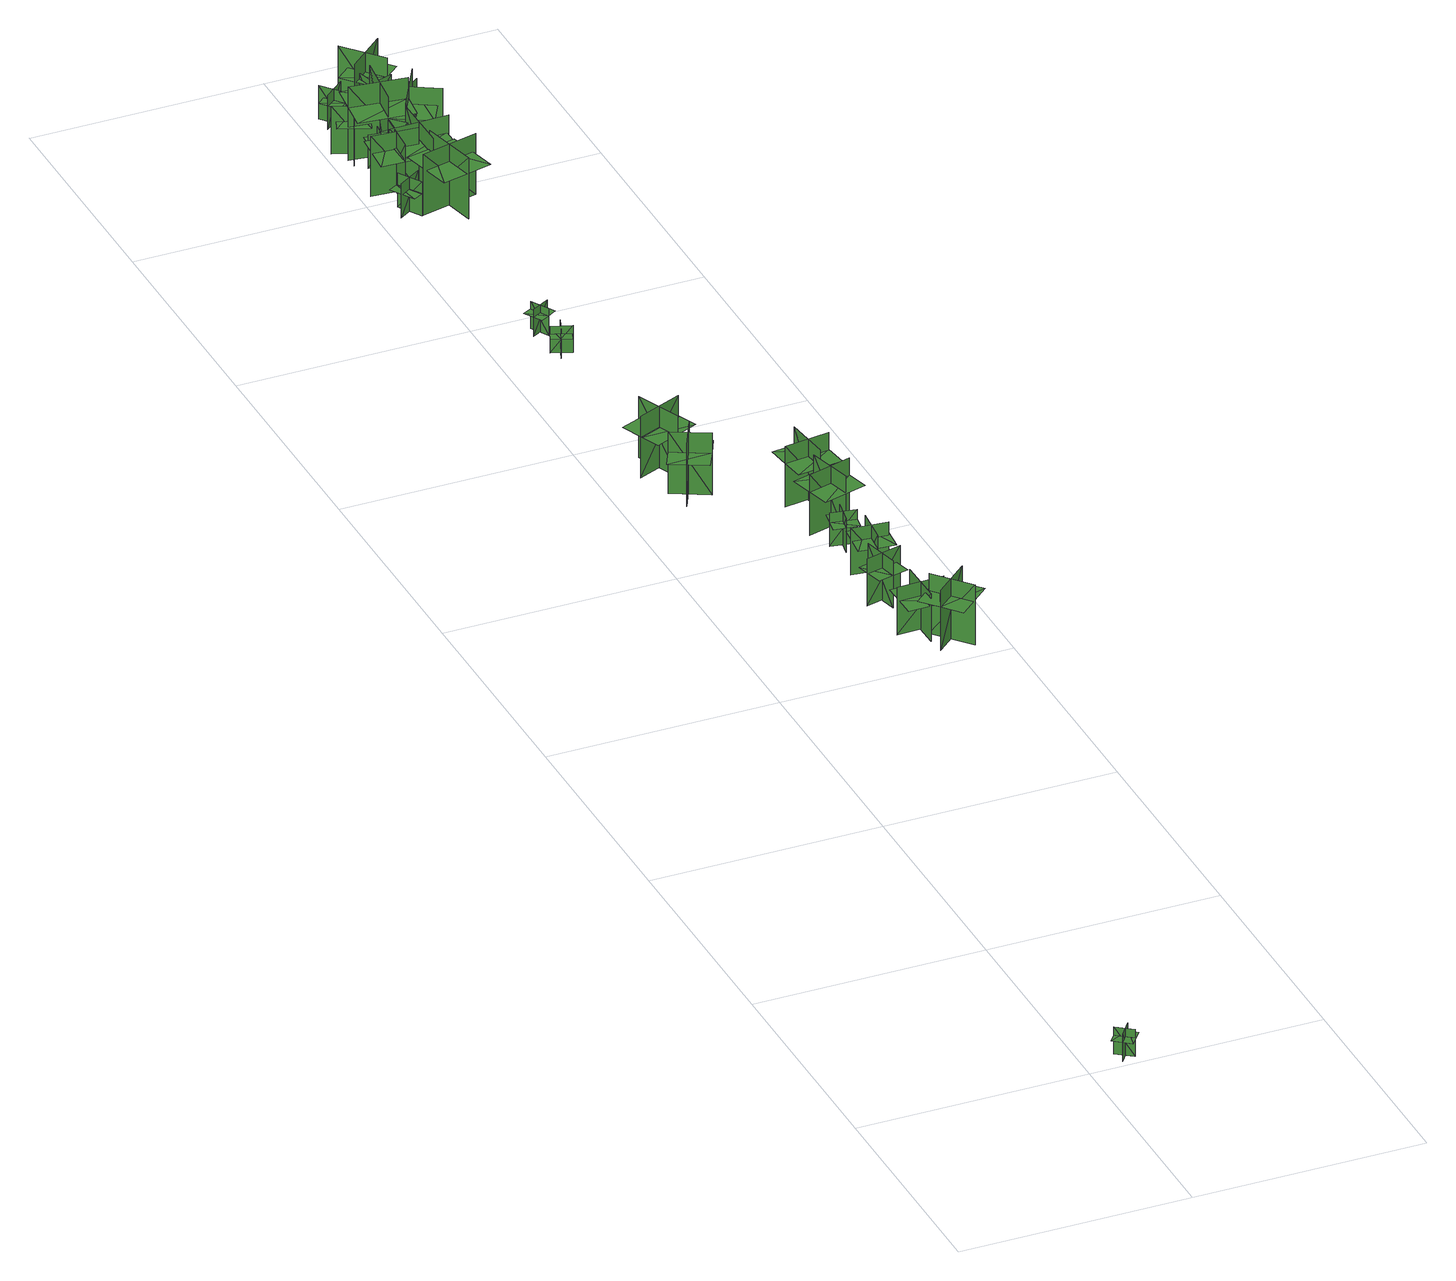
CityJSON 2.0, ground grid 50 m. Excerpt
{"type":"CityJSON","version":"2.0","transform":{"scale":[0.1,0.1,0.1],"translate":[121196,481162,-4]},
"CityObjects":{
"tree1":{"type":"SolitaryVegetationObject","geometry":[{"type":"MultiSurface","lod":"1","boundaries":[[[0,1,2]],[[0,2,3]],[[4,5,6]],[[4,6,7]],[[8,9,10]],[[8,10,11]],[[8,11,12]],[[8,12,13]]]}]},
"tree2":{"type":"SolitaryVegetationObject","geometry":[{"type":"MultiSurface","lod":"1","boundaries":[[[14,15,16]],[[14,16,17]],[[18,19,20]],[[18,20,21]],[[22,23,24]],[[22,24,25]],[[22,26,27]],[[22,27,23]]]}]},
"tree3":{"type":"SolitaryVegetationObject","geometry":[{"type":"MultiSurface","lod":"1","boundaries":[[[28,29,30]],[[28,30,31]],[[32,33,34]],[[32,34,35]],[[36,37,38]],[[36,38,39]],[[36,39,40]],[[36,40,41]]]}]},
"tree4":{"type":"SolitaryVegetationObject","geometry":[{"type":"MultiSurface","lod":"1","boundaries":[[[42,43,44]],[[42,44,45]],[[46,47,48]],[[46,48,49]],[[50,51,52]],[[50,52,53]],[[50,51,54]],[[50,54,55]]]}]},
"tree5":{"type":"SolitaryVegetationObject","geometry":[{"type":"MultiSurface","lod":"1","boundaries":[[[56,57,58]],[[56,58,59]],[[60,61,62]],[[60,62,63]],[[64,65,66]],[[64,66,67]],[[64,67,68]],[[64,68,69]]]}]},
"tree6":{"type":"SolitaryVegetationObject","geometry":[{"type":"MultiSurface","lod":"1","boundaries":[[[70,71,72]],[[70,72,73]],[[74,75,76]],[[74,76,77]],[[78,79,80]],[[78,80,81]],[[78,81,82]],[[78,82,83]]]}]},
"tree7":{"type":"SolitaryVegetationObject","geometry":[{"type":"MultiSurface","lod":"1","boundaries":[[[84,85,86]],[[84,86,87]],[[88,89,90]],[[88,90,91]],[[92,93,94]],[[92,94,95]],[[92,95,96]],[[92,96,97]]]}]},
"tree8":{"type":"SolitaryVegetationObject","geometry":[{"type":"MultiSurface","lod":"1","boundaries":[[[98,99,100]],[[98,100,101]],[[102,103,104]],[[102,104,105]],[[106,107,108]],[[106,108,109]],[[106,109,110]],[[106,110,111]]]}]},
"tree9":{"type":"SolitaryVegetationObject","geometry":[{"type":"MultiSurface","lod":"1","boundaries":[[[112,113,114]],[[112,114,115]],[[116,117,118]],[[116,118,119]],[[120,121,122]],[[120,122,123]],[[120,123,124]],[[120,124,125]]]}]},
"tree10":{"type":"SolitaryVegetationObject","geometry":[{"type":"MultiSurface","lod":"1","boundaries":[[[126,127,128]],[[126,128,129]],[[130,131,132]],[[130,132,133]],[[134,135,136]],[[134,136,137]],[[134,137,138]],[[134,138,139]]]}]},
"tree11":{"type":"SolitaryVegetationObject","geometry":[{"type":"MultiSurface","lod":"1","boundaries":[[[140,141,142]],[[140,142,143]],[[144,145,146]],[[144,146,147]],[[148,149,150]],[[148,150,151]],[[148,151,152]],[[148,152,153]]]}]},
"tree12":{"type":"SolitaryVegetationObject","geometry":[{"type":"MultiSurface","lod":"1","boundaries":[[[154,155,156]],[[154,156,157]],[[158,159,160]],[[158,160,161]],[[162,163,164]],[[162,164,165]],[[162,165,166]],[[162,166,167]]]}]},
"tree13":{"type":"SolitaryVegetationObject","geometry":[{"type":"MultiSurface","lod":"1","boundaries":[[[168,169,170]],[[168,170,171]],[[172,173,174]],[[172,174,175]],[[176,177,178]],[[176,178,179]],[[176,177,180]],[[176,180,181]]]}]},
"tree14":{"type":"SolitaryVegetationObject","geometry":[{"type":"MultiSurface","lod":"1","boundaries":[[[182,183,184]],[[182,184,185]],[[186,187,188]],[[186,188,189]],[[190,191,192]],[[190,192,193]],[[190,193,194]],[[190,194,195]]]}]},
"tree15":{"type":"SolitaryVegetationObject","geometry":[{"type":"MultiSurface","lod":"1","boundaries":[[[196,197,198]],[[196,198,199]],[[200,201,202]],[[200,202,203]],[[204,205,206]],[[204,206,207]],[[204,207,208]],[[204,208,209]]]}]},
"tree16":{"type":"SolitaryVegetationObject","geometry":[{"type":"MultiSurface","lod":"1","boundaries":[[[210,211,212]],[[210,212,213]],[[214,215,216]],[[214,216,217]],[[218,219,220]],[[218,220,221]],[[218,221,222]],[[218,222,223]]]}]},
"tree17":{"type":"SolitaryVegetationObject","geometry":[{"type":"MultiSurface","lod":"1","boundaries":[[[224,225,226]],[[224,226,227]],[[228,229,230]],[[228,230,231]],[[232,233,234]],[[232,234,235]],[[232,235,236]],[[232,236,237]]]}]},
"tree18":{"type":"SolitaryVegetationObject","geometry":[{"type":"MultiSurface","lod":"1","boundaries":[[[238,239,240]],[[238,240,241]],[[242,243,244]],[[242,244,245]],[[246,247,248]],[[246,248,249]],[[246,249,250]],[[246,250,251]]]}]},
"tree19":{"type":"SolitaryVegetationObject","geometry":[{"type":"MultiSurface","lod":"1","boundaries":[[[252,253,254]],[[252,254,255]],[[256,257,258]],[[256,258,259]],[[260,261,262]],[[260,262,263]],[[260,263,264]],[[260,264,265]]]}]},
"tree20":{"type":"SolitaryVegetationObject","geometry":[{"type":"MultiSurface","lod":"1","boundaries":[[[266,267,268]],[[266,268,269]],[[270,271,272]],[[270,272,273]],[[274,275,276]],[[274,276,277]],[[274,275,278]],[[274,278,279]]]}]},
"tree21":{"type":"SolitaryVegetationObject","geometry":[{"type":"MultiSurface","lod":"1","boundaries":[[[280,281,282]],[[280,282,283]],[[284,285,286]],[[284,286,287]],[[288,289,290]],[[288,290,291]],[[288,291,292]],[[288,292,293]]]}]},
"tree22":{"type":"SolitaryVegetationObject","geometry":[{"type":"MultiSurface","lod":"1","boundaries":[[[294,295,296]],[[294,296,297]],[[298,299,300]],[[298,300,301]],[[302,303,304]],[[302,304,305]],[[302,305,306]],[[302,306,307]]]}]},
"tree23":{"type":"SolitaryVegetationObject","geometry":[{"type":"MultiSurface","lod":"1","boundaries":[[[308,309,310]],[[308,310,311]],[[312,313,314]],[[312,314,315]],[[316,317,318]],[[316,318,319]],[[316,319,320]],[[316,320,321]]]}]},
"tree24":{"type":"SolitaryVegetationObject","geometry":[{"type":"MultiSurface","lod":"1","boundaries":[[[322,323,324]],[[322,324,325]],[[326,327,328]],[[326,328,329]],[[330,331,332]],[[330,332,333]],[[330,333,334]],[[330,334,335]]]}]},
"tree25":{"type":"SolitaryVegetationObject","geometry":[{"type":"MultiSurface","lod":"1","boundaries":[[[336,337,338]],[[336,338,339]],[[340,341,342]],[[340,342,343]],[[344,345,346]],[[344,346,347]],[[344,347,348]],[[344,348,349]]]}]},
"tree26":{"type":"SolitaryVegetationObject","geometry":[{"type":"MultiSurface","lod":"1","boundaries":[[[350,351,352]],[[350,352,353]],[[354,355,356]],[[354,356,357]],[[358,359,360]],[[358,360,361]],[[358,361,362]],[[358,362,363]]]}]},
"tree27":{"type":"SolitaryVegetationObject","geometry":[{"type":"MultiSurface","lod":"1","boundaries":[[[364,365,366]],[[364,366,367]],[[368,369,370]],[[368,370,371]],[[372,373,374]],[[372,374,375]],[[372,375,376]],[[372,376,377]]]}]}
},
"vertices":[
[108,22,1],[73,48,1],[73,48,63],[108,22,63],[105,51,1],[78,16,1],[78,16,63],[105,51,63],[105,51,45],[87,64,45],[60,29,45],[78,16,45],[95,2,45],[122,37,45],
[125,2233,3],[164,2309,3],[164,2309,145],[125,2233,145],[188,2253,3],[111,2292,3],[111,2292,145],[188,2253,145],[188,2253,99],[111,2292,99],[90,2251,99],[166,2212,99],[209,2295,99],[133,2334,99],
[359,1685,3],[361,1585,3],[361,1585,112],[359,1685,112],[310,1633,3],[410,1635,3],[410,1635,112],[310,1633,112],[314,1633,81],[315,1589,81],[407,1591,81],[406,1635,81],[405,1679,81],[313,1677,81],
[86,2367,3],[184,2408,3],[184,2408,144],[86,2367,144],[153,2340,3],[112,2437,3],[112,2437,144],[153,2340,144],[87,2364,97],[185,2405,97],[165,2453,97],[67,2413,97],[202,2365,97],[104,2324,97],
[297,1751,6],[376,1770,6],[376,1770,114],[297,1751,114],[341,1724,6],[341,1724,114],[323,1803,114],[323,1803,6],[341,1724,80],[375,1732,80],[359,1795,80],[326,1787,80],[293,1779,80],[308,1716,80],
[370,1615,2],[435,1540,2],[435,1540,140],[370,1615,140],[365,1549,2],[440,1614,2],[440,1614,140],[365,1549,140],[365,1549,101],[398,1511,101],[473,1577,101],[440,1614,101],[407,1652,101],[332,1586,101],
[393,1864,3],[316,1872,3],[316,1872,111],[393,1864,111],[361,1904,3],[353,1827,3],[353,1827,111],[361,1904,111],[361,1904,81],[322,1908,81],[314,1831,81],[353,1827,81],[392,1823,81],[399,1900,81],
[351,2006,4],[341,1951,4],[341,1951,81],[351,2006,81],[321,1985,4],[375,1975,4],[375,1975,81],[321,1985,81],[321,1985,59],[316,1957,59],[370,1948,59],[375,1975,59],[380,2002,59],[325,2012,59],
[366,2011,1],[340,2107,1],[340,2107,140],[366,2011,140],[399,2068,1],[303,2042,1],[303,2042,140],[399,2068,140],[399,2068,101],[386,2116,101],[290,2090,101],[303,2042,101],[316,1994,101],[412,2020,101],
[110,2861,3],[152,2845,3],[152,2845,64],[110,2861,64],[122,2834,3],[138,2875,3],[138,2875,64],[122,2834,64],[122,2834,47],[143,2826,47],[159,2867,47],[138,2875,47],[118,2883,47],[102,2842,47],
[358,2115,3],[346,2214,3],[346,2214,142],[358,2115,142],[399,2167,3],[300,2155,3],[300,2155,142],[399,2167,142],[399,2167,103],[393,2217,103],[294,2204,103],[300,2155,103],[307,2105,103],[406,2118,103],
[106,2931,2],[144,2953,2],[144,2953,64],[106,2931,64],[134,2923,2],[112,2961,2],[112,2961,64],[134,2923,64],[134,2923,47],[153,2934,47],[131,2972,47],[112,2961,47],[93,2950,47],[115,2912,47],
[46,3455,16],[77,3406,16],[77,3406,94],[46,3455,94],[37,3416,16],[87,3448,16],[87,3448,94],[37,3416,94],[44,3454,68],[75,3405,68],[100,3421,68],[69,3470,68],[55,3392,68],[24,3442,68],
[115,3509,13],[16,3516,13],[16,3516,151],[115,3509,151],[72,3559,13],[65,3460,13],[65,3460,151],[72,3559,151],[72,3559,112],[22,3562,112],[15,3463,112],[65,3460,112],[115,3457,112],[121,3556,112],
[84,3663,12],[9,3693,12],[9,3693,121],[84,3663,121],[64,3711,12],[64,3711,121],[33,3635,121],[33,3635,12],[64,3711,87],[32,3724,87],[8,3663,87],[39,3651,87],[71,3638,87],[95,3698,87],
[82,3635,13],[75,3581,13],[75,3581,90],[82,3635,90],[53,3613,13],[107,3606,13],[107,3606,90],[53,3613,90],[53,3613,68],[49,3586,68],[104,3578,68],[107,3606,68],[111,3633,68],[56,3641,68],
[205,3437,16],[80,3407,16],[80,3407,156],[205,3437,156],[127,3484,16],[156,3359,16],[156,3359,156],[127,3484,156],[128,3479,117],[73,3466,117],[100,3351,117],[155,3364,117],[210,3377,117],[183,3492,117],
[123,3458,13],[121,3587,13],[121,3587,153],[123,3458,153],[186,3524,13],[58,3523,13],[58,3523,153],[186,3524,153],[181,3524,114],[181,3580,114],[62,3579,114],[63,3523,114],[63,3467,114],[182,3468,114],
[88,3596,10],[102,3717,10],[102,3717,179],[88,3596,179],[152,3645,10],[31,3660,10],[31,3660,179],[152,3645,179],[152,3645,132],[159,3706,132],[38,3720,132],[31,3660,132],[24,3599,132],[145,3585,132],
[93,3549,13],[152,3606,13],[152,3606,122],[93,3549,122],[149,3548,13],[92,3607,13],[92,3607,122],[149,3548,122],[95,3547,86],[154,3604,86],[125,3634,86],[66,3577,86],[177,3580,86],[118,3523,86],
[37,3774,15],[82,3812,15],[82,3812,93],[37,3774,93],[75,3771,15],[75,3771,93],[37,3816,93],[37,3816,15],[75,3771,68],[93,3787,68],[63,3822,68],[45,3807,68],[26,3791,68],[56,3756,68],
[197,3480,15],[158,3459,15],[158,3459,77],[197,3480,77],[169,3489,15],[190,3450,15],[190,3450,77],[169,3489,77],[169,3489,60],[149,3479,60],[170,3440,60],[190,3450,60],[209,3461,60],[188,3500,60],
[85,3728,15],[163,3751,15],[163,3751,123],[85,3728,123],[131,3703,15],[131,3703,123],[108,3781,123],[108,3781,15],[131,3703,89],[164,3713,89],[145,3775,89],[113,3766,89],[80,3756,89],[99,3694,89],
[215,3621,12],[103,3685,12],[103,3685,152],[215,3621,152],[190,3710,12],[126,3598,12],[126,3598,152],[190,3710,152],[187,3705,113],[138,3733,113],[80,3630,113],[129,3602,113],[178,3574,113],[236,3677,113],
[93,3769,15],[172,3838,15],[172,3838,154],[93,3769,154],[160,3765,15],[160,3765,154],[91,3844,154],[91,3844,15],[160,3765,110],[193,3794,110],[138,3857,110],[105,3828,110],[72,3800,110],[127,3737,110],
[198,3668,13],[147,3732,13],[147,3732,122],[198,3668,122],[203,3720,13],[203,3720,122],[140,3669,122],[140,3669,13],[203,3720,88],[182,3747,88],[131,3706,88],[153,3679,88],[174,3653,88],[225,3694,88],
[158,3715,13],[204,3746,13],[204,3746,90],[158,3715,90],[194,3708,13],[163,3754,13],[163,3754,90],[194,3708,90],[194,3708,69],[217,3724,69],[186,3769,69],[163,3754,69],[140,3739,69],[171,3693,69]
]}
